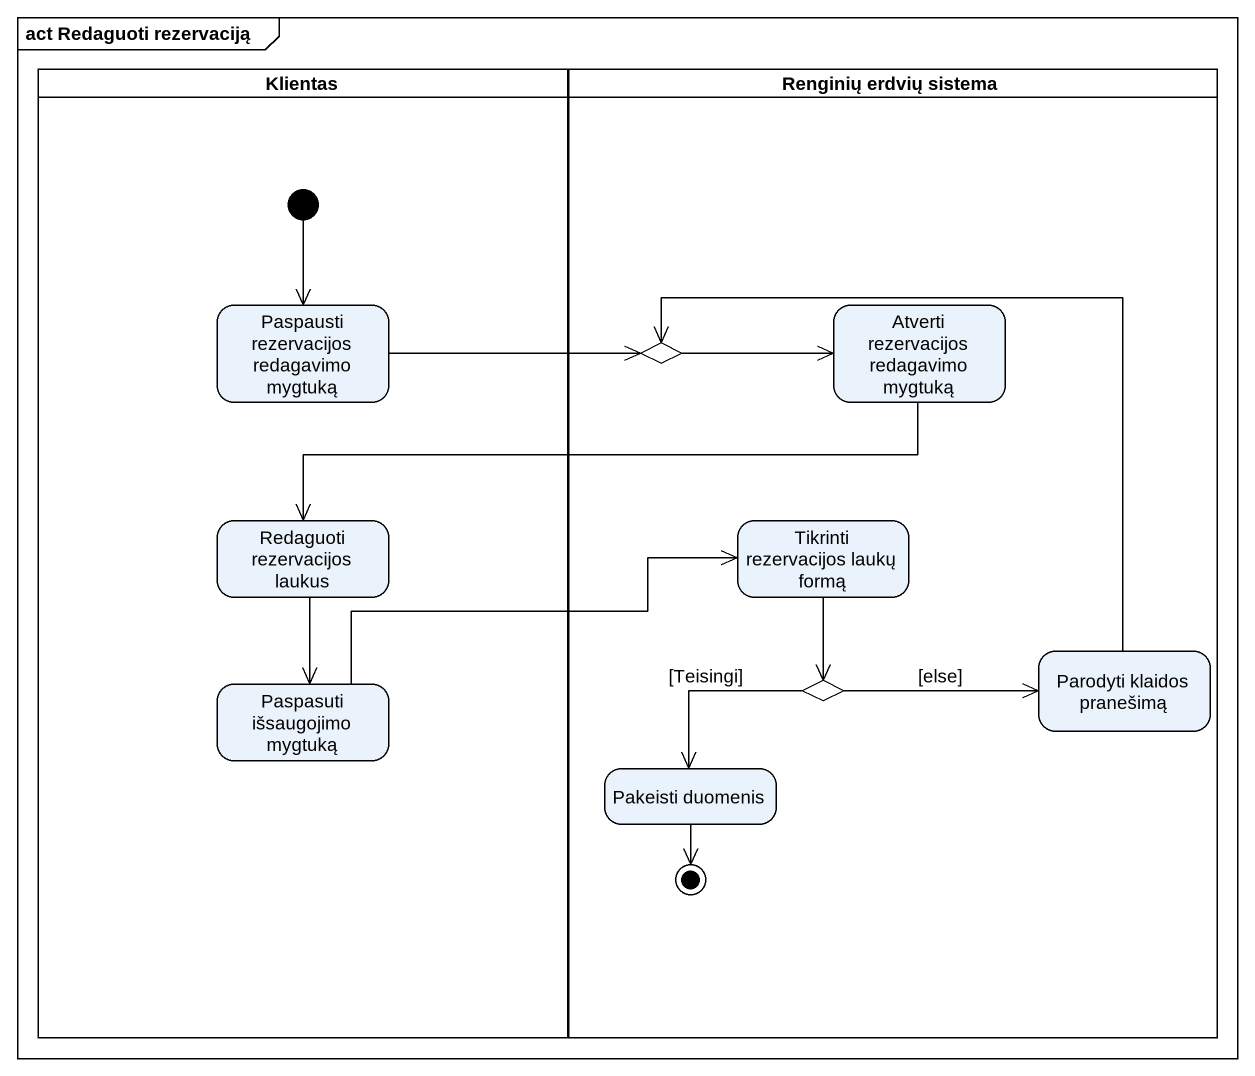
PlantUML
@startuml
mainframe act Redaguoti rezervaciją
hide empty description
state Klientas <<partition>> {
  state "Paspausti rezervacijos redagavimo mygtuką" as Paspausti_rezervacijos
  state "Redaguoti rezervacijos laukus" as Redaguoti_rezervacijos
  state "Paspasuti išsaugojimo mygtuką" as Paspasuti_išsaugojimo
  [*] --> Paspausti_rezervacijos
}
state "Renginių erdvių sistema" as Renginių_erdvių_sistema <<partition>> {
  state choice1 <<choice>>
  state "Atverti rezervacijos redagavimo mygtuką" as Atverti_rezervacijos
  state "Tikrinti rezervacijos laukų formą" as Tikrinti_rezervacijos_laukų
  state "Parodyti klaidos pranešimą" as Parodyti_klaidos_pranešimą
  state choice2 <<choice>>
  state "Pakeisti duomenis" as Pakeisti_duomenis
  Pakeisti_duomenis --> [*]
}
Paspausti_rezervacijos -right-> choice1
choice1 -right-> Atverti_rezervacijos
Atverti_rezervacijos -left-> Redaguoti_rezervacijos
Redaguoti_rezervacijos --> Paspasuti_išsaugojimo
Tikrinti_rezervacijos_laukų --> choice2
Parodyti_klaidos_pranešimą -up-> choice1
Paspasuti_išsaugojimo -right-> Tikrinti_rezervacijos_laukų
choice2 -right-> Parodyti_klaidos_pranešimą : [else]
choice2 --> Pakeisti_duomenis : [Teisingi]
@enduml
